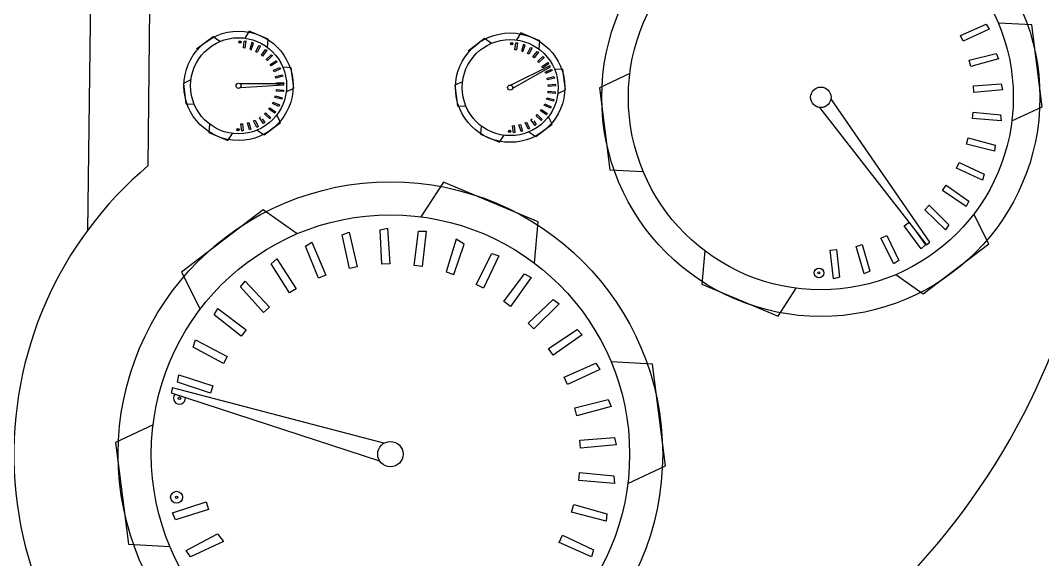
# Model space of a CAD drawing. Header units: millimetres. Extents: x -3208.28 to -3205.6, y 1772.97 to 1773.83.
# Drawn here: x -3206.8947 to -3206.7628, y 1773.3421 to 1773.4116 of the extents above; entities that cross this region are included whole.
import ezdxf

# ---------------------------------------------------------------- set-up
doc = ezdxf.new("R2010")
doc.units = ezdxf.units.MM
doc.header["$LTSCALE"] = 10
doc.layers.add('Veículos', color=2, linetype='Continuous')

msp = doc.modelspace()

# ---------------------------------------------------------------- linework, layer by layer
at = {"layer": 'Veículos'}
for p, q in [((-3206.885559441261, 1773.42162631264), (-3206.886031630245, 1773.384563662518)), ((-3206.878183122724, 1773.392917628139), (-3206.878010362072, 1773.413263178012)), ((-3206.77333656746, 1773.40972303175), (-3206.770063936375, 1773.4111776006)), ((-3206.769640214845, 1773.410518155388), (-3206.772997719094, 1773.408960657596)), ((-3206.770063936375, 1773.4111776006), (-3206.769640214845, 1773.410518155388)), ((-3206.764170237953, 1773.411071330612), (-3206.768464404725, 1773.411301739124)), ((-3206.764170237953, 1773.411071330612), (-3206.768464404725, 1773.411301739124)), ((-3206.762821249652, 1773.400504158039), (-3206.764170237953, 1773.411071330612)), ((-3206.762821249652, 1773.400504158039), (-3206.764170237953, 1773.411071330612)), ((-3206.869835075071, 1773.409544064313), (-3206.871950878749, 1773.407933715896)), ((-3206.869835075071, 1773.409544064313), (-3206.871950878749, 1773.407933715896)), ((-3206.868951335191, 1773.408926700671), (-3206.869835075071, 1773.409544064313)), ((-3206.868951335191, 1773.408926700671), (-3206.869835075071, 1773.409544064313)), ((-3206.865158328608, 1773.41026575904), (-3206.865744034091, 1773.409366305033)), ((-3206.865158328608, 1773.41026575904), (-3206.865744034091, 1773.409366305033)), ((-3206.862705824129, 1773.409238593513), (-3206.865158328608, 1773.41026575904)), ((-3206.862705824129, 1773.409238593513), (-3206.865158328608, 1773.41026575904)), ((-3206.862798606787, 1773.408164570506), (-3206.862705824129, 1773.409238593513)), ((-3206.862798606787, 1773.408164570506), (-3206.862705824129, 1773.409238593513)), ((-3206.834775623764, 1773.409309431381), (-3206.836891427442, 1773.407699082963)), ((-3206.834775623764, 1773.409309431381), (-3206.836891427442, 1773.407699082963)), ((-3206.833891883884, 1773.408692067739), (-3206.834775623764, 1773.409309431381)), ((-3206.833891883884, 1773.408692067739), (-3206.834775623764, 1773.409309431381)), ((-3206.830098877301, 1773.410031126107), (-3206.830684582784, 1773.4091316721)), ((-3206.830098877301, 1773.410031126107), (-3206.830684582784, 1773.4091316721)), ((-3206.827646372822, 1773.409003960581), (-3206.830098877301, 1773.410031126107)), ((-3206.827646372822, 1773.409003960581), (-3206.830098877301, 1773.410031126107)), ((-3206.772997719094, 1773.408960657596), (-3206.77333656746, 1773.40972303175)), ((-3206.865917646759, 1773.408105273156), (-3206.865806736763, 1773.408992246627)), ((-3206.865711022293, 1773.408079436173), (-3206.865917646759, 1773.408105273156)), ((-3206.865806736763, 1773.408992246627), (-3206.865611173055, 1773.408997817012)), ((-3206.865611173055, 1773.408997817012), (-3206.865711022293, 1773.408079436173)), ((-3206.864832632152, 1773.408783480384), (-3206.865090235048, 1773.407940299717)), ((-3206.865090235048, 1773.407940299717), (-3206.864893973972, 1773.40786771766)), ((-3206.864893973972, 1773.40786771766), (-3206.864625072831, 1773.408656605806)), ((-3206.864625072831, 1773.408656605806), (-3206.864832632152, 1773.408783480384)), ((-3206.864310920566, 1773.407613545584), (-3206.863908393715, 1773.408411665311)), ((-3206.863722331214, 1773.408351192681), (-3206.86412499498, 1773.40751977514)), ((-3206.863908393715, 1773.408411665311), (-3206.863722331214, 1773.408351192681)), ((-3206.86359382305, 1773.407169902164), (-3206.863061094547, 1773.407887692739)), ((-3206.862888069074, 1773.407796378015), (-3206.863426610502, 1773.40704580066)), ((-3206.863061094547, 1773.407887692739), (-3206.862888069074, 1773.407796378015)), ((-3206.830858195452, 1773.407870640223), (-3206.830747285456, 1773.408757613695)), ((-3206.830651570986, 1773.40784480324), (-3206.830858195452, 1773.407870640223)), ((-3206.830747285456, 1773.408757613695), (-3206.830551721748, 1773.408763184079)), ((-3206.830551721748, 1773.408763184079), (-3206.830651570986, 1773.40784480324)), ((-3206.829773180845, 1773.408548847452), (-3206.830030783741, 1773.407705666784)), ((-3206.830030783741, 1773.407705666784), (-3206.829834522665, 1773.407633084727)), ((-3206.829834522665, 1773.407633084727), (-3206.829565621523, 1773.408421972874)), ((-3206.829565621523, 1773.408421972874), (-3206.829773180845, 1773.408548847452)), ((-3206.829251469258, 1773.407378912651), (-3206.828848942408, 1773.408177032379)), ((-3206.828662879907, 1773.408116559748), (-3206.829065543673, 1773.407285142208)), ((-3206.828848942408, 1773.408177032379), (-3206.828662879907, 1773.408116559748)), ((-3206.82773915548, 1773.407929937573), (-3206.827646372822, 1773.409003960581)), ((-3206.82773915548, 1773.407929937573), (-3206.827646372822, 1773.409003960581)), ((-3206.86412499498, 1773.40751977514), (-3206.864310920566, 1773.407613545584)), ((-3206.863426610502, 1773.40704580066), (-3206.86359382305, 1773.407169902164)), ((-3206.86296287931, 1773.406610475379), (-3206.862315554013, 1773.407226911042)), ((-3206.862819277845, 1773.406459678035), (-3206.86296287931, 1773.406610475379)), ((-3206.862160633887, 1773.407107429045), (-3206.862819277845, 1773.406459678035)), ((-3206.862436571157, 1773.40595165214), (-3206.861693610732, 1773.406448676056)), ((-3206.862315554013, 1773.407226911042), (-3206.862160633887, 1773.407107429045)), ((-3206.861693610732, 1773.406448676056), (-3206.861561333923, 1773.406304526693)), ((-3206.829065543673, 1773.407285142208), (-3206.829251469258, 1773.407378912651)), ((-3206.828534371743, 1773.406935269232), (-3206.828001643239, 1773.407653059806)), ((-3206.828367159194, 1773.406811167727), (-3206.828534371743, 1773.406935269232)), ((-3206.827828617766, 1773.407561745082), (-3206.828367159194, 1773.406811167727)), ((-3206.828001643239, 1773.407653059806), (-3206.827828617766, 1773.407561745082)), ((-3206.827903428002, 1773.406375842446), (-3206.827256102706, 1773.406992278109)), ((-3206.827759826538, 1773.406225045102), (-3206.827903428002, 1773.406375842446)), ((-3206.827101182579, 1773.406872796113), (-3206.827759826538, 1773.406225045102)), ((-3206.827256102706, 1773.406992278109), (-3206.827101182579, 1773.406872796113)), ((-3206.772237574433, 1773.406528359035), (-3206.768764838571, 1773.407403567802)), ((-3206.772033690608, 1773.405719369571), (-3206.772237574433, 1773.406528359035)), ((-3206.768459772979, 1773.406681527008), (-3206.772033690608, 1773.405719369571)), ((-3206.768764838571, 1773.407403567802), (-3206.768459772979, 1773.406681527008)), ((-3206.862320787197, 1773.405778576162), (-3206.862436571157, 1773.40595165214)), ((-3206.861561333923, 1773.406304526693), (-3206.862320787197, 1773.405778576162)), ((-3206.862030315384, 1773.405212730914), (-3206.861213482871, 1773.405575784096)), ((-3206.861945740509, 1773.4050224461), (-3206.862030315384, 1773.405212730914)), ((-3206.861107724076, 1773.405411189836), (-3206.861945740509, 1773.4050224461)), ((-3206.861213482871, 1773.405575784096), (-3206.861107724076, 1773.405411189836)), ((-3206.859742444931, 1773.405549259633), (-3206.860814247692, 1773.405606768457)), ((-3206.859742444931, 1773.405549259633), (-3206.860814247692, 1773.405606768457)), ((-3206.859405744132, 1773.402911745688), (-3206.859742444931, 1773.405549259633)), ((-3206.859405744132, 1773.402911745688), (-3206.859742444931, 1773.405549259633)), ((-3206.826347757879, 1773.405780825607), (-3206.831392516457, 1773.403300956056)), ((-3206.831158267583, 1773.402895460617), (-3206.826285062842, 1773.405654602448)), ((-3206.82737711985, 1773.405717019207), (-3206.826634159425, 1773.406214043124)), ((-3206.827261335889, 1773.405543943229), (-3206.82737711985, 1773.405717019207)), ((-3206.826501882616, 1773.40606989376), (-3206.827261335889, 1773.405543943229)), ((-3206.826970864076, 1773.404978097981), (-3206.826154031564, 1773.405341151163)), ((-3206.826048272768, 1773.405176556904), (-3206.826886289202, 1773.404787813168)), ((-3206.826634159425, 1773.406214043124), (-3206.826501882616, 1773.40606989376)), ((-3206.826285062842, 1773.405654602448), (-3206.826347757879, 1773.405780825607)), ((-3206.826154031564, 1773.405341151163), (-3206.826048272768, 1773.405176556904)), ((-3206.824682993624, 1773.4053146267), (-3206.825754796385, 1773.405372135524)), ((-3206.824682993624, 1773.4053146267), (-3206.825754796385, 1773.405372135524)), ((-3206.824346292825, 1773.402677112756), (-3206.824682993624, 1773.4053146267)), ((-3206.824346292825, 1773.402677112756), (-3206.824682993624, 1773.4053146267)), ((-3206.872687723477, 1773.403979346654), (-3206.873664246014, 1773.403522687289)), ((-3206.872687723477, 1773.403979346654), (-3206.873664246014, 1773.403522687289)), ((-3206.861756012167, 1773.404415356424), (-3206.860889234493, 1773.404633804199)), ((-3206.861705123773, 1773.40421343666), (-3206.861756012167, 1773.404415356424)), ((-3206.860813091632, 1773.404453586392), (-3206.861705123773, 1773.40421343666)), ((-3206.860889234493, 1773.404633804199), (-3206.860813091632, 1773.404453586392)), ((-3206.837628272169, 1773.403744713721), (-3206.838604794707, 1773.403288054356)), ((-3206.837628272169, 1773.403744713721), (-3206.838604794707, 1773.403288054356)), ((-3206.826886289202, 1773.404787813168), (-3206.826970864076, 1773.404978097981)), ((-3206.82669656086, 1773.404180723492), (-3206.825829783185, 1773.404399171266)), ((-3206.826645672466, 1773.403978803728), (-3206.82669656086, 1773.404180723492)), ((-3206.825753640324, 1773.404218953459), (-3206.826645672466, 1773.403978803728)), ((-3206.825829783185, 1773.404399171266), (-3206.825753640324, 1773.404218953459)), ((-3206.816035363701, 1773.404781490359), (-3206.819947791234, 1773.402951889296)), ((-3206.816035363701, 1773.404781490359), (-3206.819947791234, 1773.402951889296)), ((-3206.873664246014, 1773.403522687289), (-3206.873327545215, 1773.400885173344)), ((-3206.873664246014, 1773.403522687289), (-3206.873327545215, 1773.400885173344)), ((-3206.860699665426, 1773.403487909274), (-3206.866320956121, 1773.403467100281)), ((-3206.866287890116, 1773.402999975325), (-3206.860698563009, 1773.403346977595)), ((-3206.861651228828, 1773.402532425523), (-3206.861631302761, 1773.402739703528)), ((-3206.860730371212, 1773.402458842334), (-3206.861651228828, 1773.402532425523)), ((-3206.861631302761, 1773.402739703528), (-3206.860741523852, 1773.402654167222)), ((-3206.861621696486, 1773.403582885627), (-3206.860730363586, 1773.403650329149)), ((-3206.861605985213, 1773.403375245612), (-3206.861621696486, 1773.403582885627)), ((-3206.860686067062, 1773.403459766795), (-3206.861605985213, 1773.403375245612)), ((-3206.860741523852, 1773.402654167222), (-3206.860730371212, 1773.402458842334)), ((-3206.860730363586, 1773.403650329149), (-3206.860686067062, 1773.403459766795)), ((-3206.860698563009, 1773.403346977595), (-3206.860699665426, 1773.403487909274)), ((-3206.860382266669, 1773.402455086323), (-3206.859405744132, 1773.402911745688)), ((-3206.860382266669, 1773.402455086323), (-3206.859405744132, 1773.402911745688)), ((-3206.838604794707, 1773.403288054356), (-3206.838268093908, 1773.400650540412)), ((-3206.838604794707, 1773.403288054356), (-3206.838268093908, 1773.400650540412)), ((-3206.826591777521, 1773.40229779259), (-3206.826571851453, 1773.402505070595)), ((-3206.826571851453, 1773.402505070595), (-3206.825682072545, 1773.402419534289)), ((-3206.826562245179, 1773.403348252694), (-3206.825670912279, 1773.403415696217)), ((-3206.826546533906, 1773.40314061268), (-3206.826562245179, 1773.403348252694)), ((-3206.825626615755, 1773.403225133862), (-3206.826546533906, 1773.40314061268)), ((-3206.825682072545, 1773.402419534289), (-3206.825670919904, 1773.402224209402)), ((-3206.825670912279, 1773.403415696217), (-3206.825626615755, 1773.403225133862)), ((-3206.825322815362, 1773.402220453391), (-3206.824346292825, 1773.402677112756)), ((-3206.825322815362, 1773.402220453391), (-3206.824346292825, 1773.402677112756)), ((-3206.819947791234, 1773.402951889296), (-3206.818598802933, 1773.392384716723)), ((-3206.819947791234, 1773.402951889296), (-3206.818598802933, 1773.392384716723)), ((-3206.771699440035, 1773.403193073319), (-3206.768128323914, 1773.403463285101)), ((-3206.771636492983, 1773.402361165731), (-3206.771699440035, 1773.403193073319)), ((-3206.767950850343, 1773.402699798982), (-3206.771636492983, 1773.402361165731)), ((-3206.768128323914, 1773.403463285101), (-3206.767950850343, 1773.402699798982)), ((-3206.862165370951, 1773.400931063294), (-3206.862076948048, 1773.401119590772)), ((-3206.862076948048, 1773.401119590772), (-3206.861267659222, 1773.400740019222)), ((-3206.861839529327, 1773.401709664555), (-3206.8617845496, 1773.401910508896)), ((-3206.860944706309, 1773.401480132418), (-3206.861839529327, 1773.401709664555)), ((-3206.8617845496, 1773.401910508896), (-3206.860922388378, 1773.401674498318)), ((-3206.860922388378, 1773.401674498318), (-3206.860944706309, 1773.401480132418)), ((-3206.82678007802, 1773.401475031623), (-3206.826725098293, 1773.401675875964)), ((-3206.825885255002, 1773.401245499486), (-3206.82678007802, 1773.401475031623)), ((-3206.826725098293, 1773.401675875964), (-3206.82586293707, 1773.401439865385)), ((-3206.825670919904, 1773.402224209402), (-3206.826591777521, 1773.40229779259)), ((-3206.82586293707, 1773.401439865385), (-3206.825885255002, 1773.401245499486)), ((-3206.777300712244, 1773.38303553862), (-3206.790074116869, 1773.401584703351)), ((-3206.873327545215, 1773.400885173344), (-3206.872255742453, 1773.40082766452)), ((-3206.873327545215, 1773.400885173344), (-3206.872255742453, 1773.40082766452)), ((-3206.862619209038, 1773.400219428783), (-3206.862499933073, 1773.400390116989)), ((-3206.861853559158, 1773.399702540501), (-3206.862619209038, 1773.400219428783)), ((-3206.862499933073, 1773.400390116989), (-3206.861767222596, 1773.399878103001)), ((-3206.86132279398, 1773.400552305739), (-3206.862165370951, 1773.400931063294)), ((-3206.861767222596, 1773.399878103001), (-3206.861853559158, 1773.399702540501)), ((-3206.861267659222, 1773.400740019222), (-3206.86132279398, 1773.400552305739)), ((-3206.838268093908, 1773.400650540412), (-3206.837196291146, 1773.400593031588)), ((-3206.838268093908, 1773.400650540412), (-3206.837196291146, 1773.400593031588)), ((-3206.827559757731, 1773.39998479585), (-3206.827440481766, 1773.400155484056)), ((-3206.82679410785, 1773.399467907568), (-3206.827559757731, 1773.39998479585)), ((-3206.827440481766, 1773.400155484056), (-3206.826707771289, 1773.399643470068)), ((-3206.827105919643, 1773.400696430361), (-3206.827017496741, 1773.400884957839)), ((-3206.826263342673, 1773.400317672807), (-3206.827105919643, 1773.400696430361)), ((-3206.827017496741, 1773.400884957839), (-3206.826208207915, 1773.400505386289)), ((-3206.826208207915, 1773.400505386289), (-3206.826263342673, 1773.400317672807)), ((-3206.791544714617, 1773.400419575707), (-3206.777764446882, 1773.382713374812)), ((-3206.771817761062, 1773.398984415686), (-3206.771737927475, 1773.399814872888)), ((-3206.771737927475, 1773.399814872888), (-3206.768173037402, 1773.399472172553)), ((-3206.766733677185, 1773.398674556976), (-3206.762821249652, 1773.400504158039)), ((-3206.766733677185, 1773.398674556976), (-3206.762821249652, 1773.400504158039)), ((-3206.865401259117, 1773.398417762959), (-3206.865200874869, 1773.39847439663)), ((-3206.865200874869, 1773.39847439663), (-3206.864957764432, 1773.39761421044)), ((-3206.864599450661, 1773.398681383684), (-3206.864411658571, 1773.398771357851)), ((-3206.864186935017, 1773.397854809986), (-3206.864599450661, 1773.398681383684)), ((-3206.864411658571, 1773.398771357851), (-3206.864025427934, 1773.397965225814)), ((-3206.863854338806, 1773.399077869513), (-3206.863695509909, 1773.399190818456)), ((-3206.863306915775, 1773.398333745021), (-3206.863854338806, 1773.399077869513)), ((-3206.863505775779, 1773.398947029969), (-3206.8631666025, 1773.398470084223)), ((-3206.8631666025, 1773.398470084223), (-3206.863306915775, 1773.398333745021)), ((-3206.863234915075, 1773.396890368663), (-3206.861119111396, 1773.398500717082)), ((-3206.863234915075, 1773.396890368663), (-3206.861119111396, 1773.398500717082)), ((-3206.863187749615, 1773.399595606453), (-3206.863041114459, 1773.399743455533)), ((-3206.862521454492, 1773.398955728305), (-3206.863187749615, 1773.399595606453)), ((-3206.863041114459, 1773.399743455533), (-3206.862406445129, 1773.399113997188)), ((-3206.862406445129, 1773.399113997188), (-3206.862521454492, 1773.398955728305)), ((-3206.861119111396, 1773.398500717082), (-3206.861605208675, 1773.399457679913)), ((-3206.861119111396, 1773.398500717082), (-3206.861605208675, 1773.399457679913)), ((-3206.829539999353, 1773.398446750752), (-3206.829352207264, 1773.398536724919)), ((-3206.829352207264, 1773.398536724919), (-3206.828965976627, 1773.397730592881)), ((-3206.828794887499, 1773.398843236581), (-3206.828636058602, 1773.398956185524)), ((-3206.828247464468, 1773.398099112088), (-3206.828794887499, 1773.398843236581)), ((-3206.828446324472, 1773.398712397036), (-3206.828107151193, 1773.39823545129)), ((-3206.828128298308, 1773.399360973521), (-3206.827981663152, 1773.3995088226)), ((-3206.827462003185, 1773.398721095373), (-3206.828128298308, 1773.399360973521)), ((-3206.827981663152, 1773.3995088226), (-3206.827346993821, 1773.398879364256)), ((-3206.827346993821, 1773.398879364256), (-3206.827462003185, 1773.398721095373)), ((-3206.826707771289, 1773.399643470068), (-3206.82679410785, 1773.399467907568)), ((-3206.826059660089, 1773.398266084149), (-3206.826545757368, 1773.39922304698)), ((-3206.826059660089, 1773.398266084149), (-3206.826545757368, 1773.39922304698)), ((-3206.768128354465, 1773.398689605394), (-3206.771817761062, 1773.398984415686)), ((-3206.768173037402, 1773.399472172553), (-3206.768128354465, 1773.398689605394)), ((-3206.870271383359, 1773.398269862471), (-3206.870364166017, 1773.397195839463)), ((-3206.870271383359, 1773.398269862471), (-3206.870364166017, 1773.397195839463)), ((-3206.870364166017, 1773.397195839463), (-3206.867911661538, 1773.396168673937)), ((-3206.870364166017, 1773.397195839463), (-3206.867911661538, 1773.396168673937)), ((-3206.866236277339, 1773.398294729402), (-3206.866029170654, 1773.398316363646)), ((-3206.866125521395, 1773.397377599991), (-3206.866236277339, 1773.398294729402)), ((-3206.865936301687, 1773.39742732016), (-3206.866125521395, 1773.397377599991)), ((-3206.866029170654, 1773.398316363646), (-3206.865936301687, 1773.39742732016)), ((-3206.865135734405, 1773.397532952322), (-3206.865401259117, 1773.398417762959)), ((-3206.864957764432, 1773.39761421044), (-3206.865135734405, 1773.397532952322)), ((-3206.864025427934, 1773.397965225814), (-3206.864186935017, 1773.397854809986)), ((-3206.864118654955, 1773.397507732306), (-3206.863234915075, 1773.396890368663)), ((-3206.864118654955, 1773.397507732306), (-3206.863234915075, 1773.396890368663)), ((-3206.835211932052, 1773.398035229538), (-3206.835304714709, 1773.396961206531)), ((-3206.835211932052, 1773.398035229538), (-3206.835304714709, 1773.396961206531)), ((-3206.831176826032, 1773.398060096469), (-3206.830969719346, 1773.398081730714)), ((-3206.831066070088, 1773.397142967059), (-3206.831176826032, 1773.398060096469)), ((-3206.83087685038, 1773.397192687227), (-3206.831066070088, 1773.397142967059)), ((-3206.830969719346, 1773.398081730714), (-3206.83087685038, 1773.397192687227)), ((-3206.830341807809, 1773.398183130026), (-3206.830141423561, 1773.398239763698)), ((-3206.830076283098, 1773.39729831939), (-3206.830341807809, 1773.398183130026)), ((-3206.830141423561, 1773.398239763698), (-3206.829898313124, 1773.397379577508)), ((-3206.829898313124, 1773.397379577508), (-3206.830076283098, 1773.39729831939)), ((-3206.82912748371, 1773.397620177053), (-3206.829539999353, 1773.398446750752)), ((-3206.828965976627, 1773.397730592881), (-3206.82912748371, 1773.397620177053)), ((-3206.829059203648, 1773.397273099373), (-3206.828175463768, 1773.396655735731)), ((-3206.829059203648, 1773.397273099373), (-3206.828175463768, 1773.396655735731)), ((-3206.828107151193, 1773.39823545129), (-3206.828247464468, 1773.398099112088)), ((-3206.828175463768, 1773.396655735731), (-3206.826059660089, 1773.398266084149)), ((-3206.828175463768, 1773.396655735731), (-3206.826059660089, 1773.398266084149)), ((-3206.867911661538, 1773.396168673937), (-3206.867325956055, 1773.397068127944)), ((-3206.867911661538, 1773.396168673937), (-3206.867325956055, 1773.397068127944)), ((-3206.835304714709, 1773.396961206531), (-3206.832852210231, 1773.395934041005)), ((-3206.835304714709, 1773.396961206531), (-3206.832852210231, 1773.395934041005)), ((-3206.832852210231, 1773.395934041005), (-3206.832266504748, 1773.396833495012)), ((-3206.832852210231, 1773.395934041005), (-3206.832266504748, 1773.396833495012)), ((-3206.772572185081, 1773.395688032306), (-3206.772351909367, 1773.396492713098)), ((-3206.772351909367, 1773.396492713098), (-3206.768897669271, 1773.395547139137)), ((-3206.768987085836, 1773.394768414152), (-3206.772572185081, 1773.395688032306)), ((-3206.768897669271, 1773.395547139137), (-3206.768987085836, 1773.394768414152)), ((-3206.773877666203, 1773.392568574337), (-3206.77352340075, 1773.393323907744)), ((-3206.77352340075, 1773.393323907744), (-3206.770280993367, 1773.391803158219)), ((-3206.818598802933, 1773.392384716723), (-3206.814304636161, 1773.39215430821)), ((-3206.818598802933, 1773.392384716723), (-3206.814304636161, 1773.39215430821)), ((-3206.770501890214, 1773.391051086077), (-3206.773877666203, 1773.392568574337)), ((-3206.84008094982, 1773.390794093874), (-3206.842997364988, 1773.386315424327)), ((-3206.84008094982, 1773.390794093874), (-3206.842997364988, 1773.386315424327)), ((-3206.82786914462, 1773.385679507774), (-3206.84008094982, 1773.390794093874)), ((-3206.82786914462, 1773.385679507774), (-3206.84008094982, 1773.390794093874)), ((-3206.770280993367, 1773.391803158219), (-3206.770501890214, 1773.391051086077)), ((-3206.775695963847, 1773.389717417964), (-3206.775218085916, 1773.390401278512)), ((-3206.772628395453, 1773.387646510363), (-3206.775695963847, 1773.389717417964)), ((-3206.775218085916, 1773.390401278512), (-3206.772282488907, 1773.388349899718)), ((-3206.772282488907, 1773.388349899718), (-3206.772628395453, 1773.387646510363)), ((-3206.863367968161, 1773.387200544713), (-3206.873903232253, 1773.379182104234)), ((-3206.863367968161, 1773.387200544713), (-3206.873903232253, 1773.379182104234)), ((-3206.858967544287, 1773.384126493431), (-3206.863367968161, 1773.387200544713)), ((-3206.858967544287, 1773.384126493431), (-3206.863367968161, 1773.387200544713)), ((-3206.777973815842, 1773.387218080197), (-3206.777386323589, 1773.387810436019)), ((-3206.775304311263, 1773.38465441496), (-3206.777973815842, 1773.387218080197)), ((-3206.777386323589, 1773.387810436019), (-3206.774843527425, 1773.385288517616)), ((-3206.769685838029, 1773.382831417157), (-3206.77163338179, 1773.386665478927)), ((-3206.769685838029, 1773.382831417157), (-3206.77163338179, 1773.386665478927)), ((-3206.828331139186, 1773.38033160327), (-3206.82786914462, 1773.385679507774)), ((-3206.828331139186, 1773.38033160327), (-3206.82786914462, 1773.385679507774)), ((-3206.780644498598, 1773.385143772458), (-3206.780008152251, 1773.385596301238)), ((-3206.774843527425, 1773.385288517616), (-3206.775304311263, 1773.38465441496)), ((-3206.85318381123, 1773.383999153124), (-3206.852275988276, 1773.384352513076)), ((-3206.852219780263, 1773.379653888557), (-3206.85318381123, 1773.383999153124)), ((-3206.852275988276, 1773.384352513076), (-3206.851207531306, 1773.379878463913)), ((-3206.848266181244, 1773.384650059596), (-3206.847311398699, 1773.38484344022)), ((-3206.848057233673, 1773.380204047812), (-3206.848266181244, 1773.384650059596)), ((-3206.847311398699, 1773.38484344022), (-3206.8470215152, 1773.38025272309)), ((-3206.843861838062, 1773.380036342774), (-3206.843309581674, 1773.384452867737)), ((-3206.843309581674, 1773.384452867737), (-3206.842335807344, 1773.384480604464)), ((-3206.842335807344, 1773.384480604464), (-3206.842832988676, 1773.379907692161)), ((-3206.778451253838, 1773.382162445308), (-3206.780644498598, 1773.385143772458)), ((-3206.779247984405, 1773.384619565164), (-3206.777889090142, 1773.382708686923)), ((-3206.857918422802, 1773.382519214887), (-3206.857084151686, 1773.383022203432)), ((-3206.857084151686, 1773.383022203432), (-3206.855268418839, 1773.378795877553)), ((-3206.838459202864, 1773.383413353755), (-3206.839741890177, 1773.379214887187)), ((-3206.83876464343, 1773.378853477884), (-3206.837425698532, 1773.382781604601)), ((-3206.837425698532, 1773.382781604601), (-3206.838459202864, 1773.383413353755)), ((-3206.786842218959, 1773.382499062316), (-3206.786039381524, 1773.38272596454)), ((-3206.786039381524, 1773.38272596454), (-3206.785065362052, 1773.37927963739)), ((-3206.783629781601, 1773.383555256049), (-3206.782877394519, 1773.383915736626)), ((-3206.781977041906, 1773.380243597001), (-3206.783629781601, 1773.383555256049)), ((-3206.782877394519, 1773.383915736626), (-3206.781329965434, 1773.380685976885)), ((-3206.777889090142, 1773.382708686923), (-3206.778451253838, 1773.382162445308)), ((-3206.778162783772, 1773.376379572733), (-3206.769685838029, 1773.382831417157)), ((-3206.778162783772, 1773.376379572733), (-3206.769685838029, 1773.382831417157)), ((-3206.777764446882, 1773.382713374812), (-3206.777300712244, 1773.38303553862)), ((-3206.856227547149, 1773.378401980452), (-3206.857918422802, 1773.382519214887)), ((-3206.835861433801, 1773.377587873718), (-3206.833857123701, 1773.381561967437)), ((-3206.833857123701, 1773.381561967437), (-3206.832930658927, 1773.381260854844)), ((-3206.806354321796, 1773.381906500527), (-3206.806726054563, 1773.377603438362)), ((-3206.806354321796, 1773.381906500527), (-3206.806726054563, 1773.377603438362)), ((-3206.790187710904, 1773.382006129632), (-3206.789357940093, 1773.382092807009)), ((-3206.789743968352, 1773.378331660052), (-3206.790187710904, 1773.382006129632)), ((-3206.789357940093, 1773.382092807009), (-3206.788985861532, 1773.378530863396)), ((-3206.785778396924, 1773.378954077574), (-3206.786842218959, 1773.382499062316)), ((-3206.862331328162, 1773.380253595722), (-3206.861595046627, 1773.380891479155)), ((-3206.859963137508, 1773.376484994803), (-3206.862331328162, 1773.380253595722)), ((-3206.861595046627, 1773.380891479155), (-3206.859085224947, 1773.377036675484)), ((-3206.8470215152, 1773.38025272309), (-3206.848057233673, 1773.380204047812)), ((-3206.842832988676, 1773.379907692161), (-3206.843861838062, 1773.380036342774)), ((-3206.832930658927, 1773.381260854844), (-3206.834935650767, 1773.377120960651)), ((-3206.781329965434, 1773.380685976885), (-3206.781977041906, 1773.380243597001)), ((-3206.873903232253, 1773.379182104234), (-3206.871482798235, 1773.374417079836)), ((-3206.873903232253, 1773.379182104234), (-3206.871482798235, 1773.374417079836)), ((-3206.855268418839, 1773.378795877553), (-3206.856227547149, 1773.378401980452)), ((-3206.851207531306, 1773.379878463913), (-3206.852219780263, 1773.379653888557)), ((-3206.839741890177, 1773.379214887187), (-3206.83876464343, 1773.378853477884)), ((-3206.83229077562, 1773.37537883106), (-3206.8296381498, 1773.378952940197)), ((-3206.8296381498, 1773.378952940197), (-3206.82877660056, 1773.378498254943)), ((-3206.785065362052, 1773.37927963739), (-3206.785778396924, 1773.378954077574)), ((-3206.781703478538, 1773.378853033835), (-3206.778162783772, 1773.376379572733)), ((-3206.781703478538, 1773.378853033835), (-3206.778162783772, 1773.376379572733)), ((-3206.866293263039, 1773.377268660889), (-3206.865676538486, 1773.378022754118)), ((-3206.865676538486, 1773.378022754118), (-3206.862546146491, 1773.374652388831)), ((-3206.834935650767, 1773.377120960651), (-3206.835861433801, 1773.377587873718)), ((-3206.82877660056, 1773.378498254943), (-3206.831458170795, 1773.374760889925)), ((-3206.806726054563, 1773.377603438362), (-3206.796900120519, 1773.373488110213)), ((-3206.806726054563, 1773.377603438362), (-3206.796900120519, 1773.373488110213)), ((-3206.788985861532, 1773.378530863396), (-3206.789743968352, 1773.378331660052)), ((-3206.863317127202, 1773.373959084581), (-3206.866293263039, 1773.377268660889)), ((-3206.859085224947, 1773.377036675484), (-3206.859963137508, 1773.376484994803)), ((-3206.796900120519, 1773.373488110213), (-3206.794553497507, 1773.37709176347)), ((-3206.796900120519, 1773.373488110213), (-3206.794553497507, 1773.37709176347)), ((-3206.831458170795, 1773.374760889925), (-3206.83229077562, 1773.37537883106)), ((-3206.829149104682, 1773.372593265941), (-3206.825925864729, 1773.375662696518)), ((-3206.825154467807, 1773.375067757394), (-3206.828434067002, 1773.371842397673)), ((-3206.825925864729, 1773.375662696518), (-3206.825154467807, 1773.375067757394)), ((-3206.869688173134, 1773.37365184608), (-3206.869209070861, 1773.374500059959)), ((-3206.866191270062, 1773.370898239578), (-3206.869688173134, 1773.37365184608)), ((-3206.869209070861, 1773.374500059959), (-3206.865549805023, 1773.371712858902)), ((-3206.862546146491, 1773.374652388831), (-3206.863317127202, 1773.373959084581)), ((-3206.828434067002, 1773.371842397673), (-3206.829149104682, 1773.372593265941)), ((-3206.865549805023, 1773.371712858902), (-3206.866191270062, 1773.370898239578)), ((-3206.826528447844, 1773.369312774049), (-3206.82282900996, 1773.371787615298)), ((-3206.822170361368, 1773.371069849455), (-3206.825951922427, 1773.368450973328)), ((-3206.82282900996, 1773.371787615298), (-3206.822170361368, 1773.371069849455)), ((-3206.872416613627, 1773.369509096221), (-3206.872089167655, 1773.37042658459)), ((-3206.868501375753, 1773.367392119071), (-3206.872416613627, 1773.369509096221)), ((-3206.872089167655, 1773.37042658459), (-3206.868008216389, 1773.368304191371)), ((-3206.868008216389, 1773.368304191371), (-3206.868501375753, 1773.367392119071)), ((-3206.825951922427, 1773.368450973328), (-3206.826528447844, 1773.369312774049)), ((-3206.824505570247, 1773.36563344863), (-3206.820438299581, 1773.367441206687)), ((-3206.820438299581, 1773.367441206687), (-3206.81991169267, 1773.366621639159)), ((-3206.813113530587, 1773.367309132892), (-3206.818450379774, 1773.367595487743)), ((-3206.813113530587, 1773.367309132892), (-3206.818450379774, 1773.367595487743)), ((-3206.811436989478, 1773.354176106313), (-3206.813113530587, 1773.367309132892)), ((-3206.811436989478, 1773.354176106313), (-3206.813113530587, 1773.367309132892)), ((-3206.874398662144, 1773.364961762101), (-3206.874232464127, 1773.36592164959)), ((-3206.874232464127, 1773.36592164959), (-3206.869849367999, 1773.364526234048)), ((-3206.824084444864, 1773.364685959605), (-3206.824505570247, 1773.36563344863)), ((-3206.81991169267, 1773.366621639159), (-3206.824084444864, 1773.364685959605)), ((-3206.87504684144, 1773.364264511097), (-3206.87525703827, 1773.363594964974)), ((-3206.847774754597, 1773.35710433944), (-3206.87504684144, 1773.364264511097)), ((-3206.870179775901, 1773.363543425492), (-3206.874398662144, 1773.364961762101)), ((-3206.869849367999, 1773.364526234048), (-3206.870179775901, 1773.363543425492)), ((-3206.87525703827, 1773.363594964974), (-3206.848332081838, 1773.354840138312)), ((-3206.823139726685, 1773.361663065691), (-3206.818823763066, 1773.362750787116)), ((-3206.822886337079, 1773.360657642523), (-3206.823139726685, 1773.361663065691)), ((-3206.818444623377, 1773.361853424943), (-3206.822886337079, 1773.360657642523)), ((-3206.818823763066, 1773.362750787116), (-3206.818444623377, 1773.361853424943)), ((-3206.877572218121, 1773.359492033413), (-3206.882434636561, 1773.357218180191)), ((-3206.877572218121, 1773.359492033413), (-3206.882434636561, 1773.357218180191)), ((-3206.822470925897, 1773.357517926994), (-3206.818032693946, 1773.357853749892)), ((-3206.818032693946, 1773.357853749892), (-3206.817812127365, 1773.356904878902)), ((-3206.882434636561, 1773.357218180191), (-3206.880758095454, 1773.344085153612)), ((-3206.882434636561, 1773.357218180191), (-3206.880758095454, 1773.344085153612)), ((-3206.822392694439, 1773.356484020867), (-3206.822470925897, 1773.357517926994)), ((-3206.817812127365, 1773.356904878902), (-3206.822392694439, 1773.356484020867)), ((-3206.816299407919, 1773.351902253092), (-3206.811436989478, 1773.354176106313)), ((-3206.816299407919, 1773.351902253092), (-3206.811436989478, 1773.354176106313)), ((-3206.822617976887, 1773.352287349734), (-3206.822518758613, 1773.353319453301)), ((-3206.818032731915, 1773.351920955472), (-3206.822617976887, 1773.352287349734)), ((-3206.822518758613, 1773.353319453301), (-3206.81808826448, 1773.352893540639)), ((-3206.81808826448, 1773.352893540639), (-3206.818032731915, 1773.351920955472)), ((-3206.875080386065, 1773.348112243805), (-3206.870704609191, 1773.349530444411)), ((-3206.870400851178, 1773.348539075101), (-3206.874656486029, 1773.347235138035)), ((-3206.870704609191, 1773.349530444411), (-3206.870400851178, 1773.348539075101)), ((-3206.823555585373, 1773.348190559392), (-3206.823281823704, 1773.349190627684)), ((-3206.823281823704, 1773.349190627684), (-3206.818988846876, 1773.348015455434)), ((-3206.874656486029, 1773.347235138035), (-3206.875080386065, 1773.348112243805)), ((-3206.819099975005, 1773.347047645374), (-3206.823555585373, 1773.348190559392)), ((-3206.818988846876, 1773.348015455434), (-3206.819099975005, 1773.347047645374)), ((-3206.873292193358, 1773.343247689167), (-3206.869236752133, 1773.34541842929)), ((-3206.868470566251, 1773.344424749979), (-3206.872719657152, 1773.342459521631)), ((-3206.869236752133, 1773.34541842929), (-3206.868470566251, 1773.344424749979)), ((-3206.825178055165, 1773.344313654369), (-3206.824737769216, 1773.345252393056)), ((-3206.824737769216, 1773.345252393056), (-3206.82070806098, 1773.34336238475)), ((-3206.880758095454, 1773.344085153612), (-3206.875421246266, 1773.343798798762)), ((-3206.880758095454, 1773.344085153612), (-3206.875421246266, 1773.343798798762)), ((-3206.872719657152, 1773.342459521631), (-3206.873292193358, 1773.343247689167)), ((-3206.820982594601, 1773.342427699208), (-3206.825178055165, 1773.344313654369)), ((-3206.82070806098, 1773.34336238475), (-3206.820982594601, 1773.342427699208))]:
    msp.add_line(p, q, dxfattribs=at)
for centre, radius in [((-3206.791384520443, 1773.401728023667), 0.02827316616935251), ((-3206.791384520443, 1773.401728023667), 0.02483923775341483), ((-3206.866534995073, 1773.403217216488), 0.007056842264272828), ((-3206.866534995073, 1773.403217216488), 0.006199750736817931), ((-3206.866335460622, 1773.40887043213), 0.0001551232377093224), ((-3206.831475543766, 1773.402982583556), 0.007056842264272828), ((-3206.831475543766, 1773.402982583556), 0.006199750736817931), ((-3206.866335460622, 1773.40887043213), 3.163517622678648e-05), ((-3206.831276009315, 1773.408635799197), 0.0001551232377093224), ((-3206.831276009315, 1773.408635799197), 3.163517622678648e-05), ((-3206.866534995073, 1773.403217216488), 0.0003290206416496154), ((-3206.831475543766, 1773.402982583556), 0.0003290206416496154), ((-3206.791384520443, 1773.401728023667), 0.001318217826917112), ((-3206.866595417455, 1773.397563011788), 0.0001551232377093224), ((-3206.866595417455, 1773.397563011788), 3.163517622678648e-05), ((-3206.831535966147, 1773.397328378856), 0.0001551232377093224), ((-3206.831535966147, 1773.397328378856), 3.163517622678648e-05), ((-3206.84693581302, 1773.355697143252), 0.03513827755042829), ((-3206.84693581302, 1773.355697143252), 0.03087054435617727), ((-3206.791626602096, 1773.379074510515), 0.0006214996612136371), ((-3206.791626602096, 1773.379074510515), 0.0001267460091583683), ((-3206.87416269732, 1773.362912386692), 0.0001575216734319454), ((-3206.84693581302, 1773.355697143252), 0.001638299141903169), ((-3206.874536625616, 1773.350134879328), 0.0007724082779555941), ((-3206.874536625616, 1773.350134879328), 0.0001575216734319454)]:
    msp.add_circle(centre, radius, dxfattribs=at)
for centre, radius, start, end in [((-3206.846493026082, 1773.402861954316), 0.09149826912035296, 252.0284395033603, 106.3444205485727), ((-3206.84693581302, 1773.355697143252), 0.04859793060397361, 130.0141022588183, 235.1238150314951), ((-3206.87416269732, 1773.362912386692), 0.0007724082779555941, 138.2662873754768, 5.709161899166526)]:
    msp.add_arc(centre, radius, start, end, dxfattribs=at)

doc.saveas('drawing.dxf')
